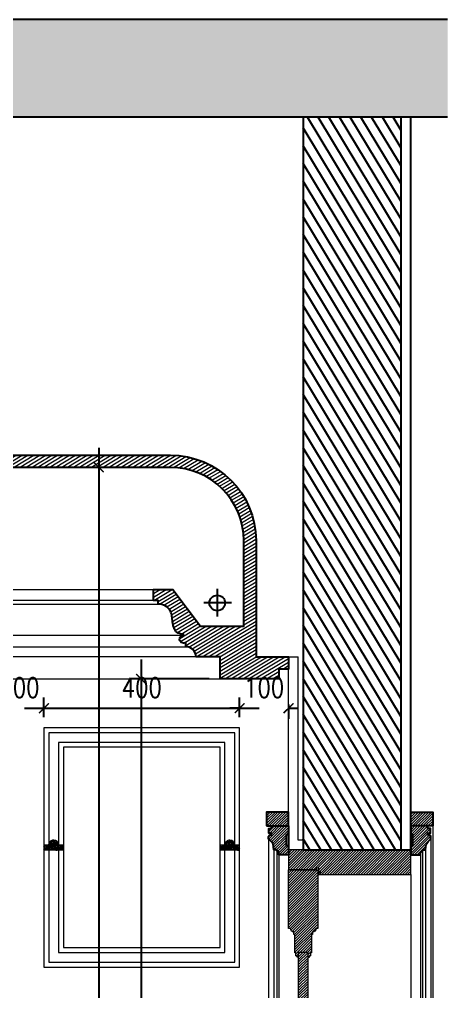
# Model space of a CAD drawing. Header units: inches. Extents: x 193287 to 241687, y 437648 to 550079.
# Drawn here: x 210114 to 210989, y 450696 to 452686 of the extents above; entities that cross this region are included whole.
import ezdxf

# ---------------------------------------------------------------- set-up
doc = ezdxf.new("R2010")
doc.units = ezdxf.units.IN
doc.header["$MEASUREMENT"] = 0
for name, color, linetype, lineweight in [('A-Dim-ID', 9, 'Continuous', 20), ('CQ gypsum 2', 42, 'Continuous', 0), ('CQ Gypsum Hatch', 8, 'Continuous', 20), ('CQ Marble', 6, 'Continuous', 0)]:
    doc.layers.add(name, color=color, linetype=linetype, lineweight=lineweight)
for name, color, linetype in [('CQ Grg Gypsum', 41, 'Continuous'), ('CQ Light Elevation', 4, 'Continuous'), ('CQ marble hatch', 8, 'Continuous'), ('CQ Plaster', 1, 'Continuous'), ('CQ section wall', 3, 'Continuous'), ('CQ Wood Section', 1, 'Continuous'), ('WOOD', 23, 'Continuous'), ('xref grd floor$2$CQ Wall hatch_CHB', 8, 'Continuous')]:
    doc.layers.add(name, color=color, linetype=linetype)
doc.styles.add('ST9', font='romans.shx', dxfattribs={"width": 0.8})
doc.dimstyles.new('DIM-20', dxfattribs={"dimscale": 1000, "dimtxt": 0.044, "dimasz": 0.035, "dimexe": 0.022, "dimexo": 0.022, "dimgap": 0.022, "dimtad": 1, "dimdec": 0, "dimzin": 0, "dimdsep": 46, "dimtxsty": 'ST9', "dimblk1": 'ARCHTICK', "dimblk2": 'ARCHTICK', "dimsah": 1, "dimcen": 0.08800000000000001, "dimdle": 0.04, "dimclrd": 256, "dimclre": 256, "dimclrt": 3, "dimadec": 0, "dimazin": 0, "dimtfac": 1, "dimtdec": 0, "dimtix": 1, "dimtofl": 0, "dimtmove": 1, "dimatfit": 3, "dimldrblk": 'CLOSED', "dimfxl": 1, "dimtolj": 1, "dimtzin": 0, "dimarcsym": 0})
pattern_1 = [(224.9999999999999, (314555.3100081291, 682297.8172686324), (-2.651650429449553, 2.65165042944955), [])]
pattern_2 = [(224.9999999999999, (314455.3100081291, 682297.8172686324), (-2.651650429449553, 2.65165042944955), [])]
pattern_3 = [(45, (0, 0), (1.657281518405973, 6.076698900821903), [7.812500000000012, -1.562500000000002, 0, -1.562500000000002])]

# ---------------------------------------------------------------- blocks, each defined once
blk = doc.blocks.new('SECTION A AND B')
at = {"layer": 'xref grd floor$2$CQ Wall hatch_CHB'}
h = blk.add_hatch(dxfattribs=at)
h.set_pattern_fill('AR-CONC', color=256, scale=10, angle=-13.97142328298568, style=0)
h.set_pattern_definition([(36.02857671701432, (75041.16607114463, 5809.501588582352), (68.08902030313811, -23.40695012282138), [7.5, -82.5]), (341.0285767170143, (75041.16607114463, 5809.501588582352), (4.696115536243854, 76.34393155101377), [6, -66]), (86.48002117701432, (75046.84015609822, 5807.551009483246), (72.78513543292053, 52.93698073081792), [6.374019199999999, -70.1142112]), (32.21277671701431, (75045.99482960397, 5828.909913902724), (99.57057156855136, -41.82951326026698), [11.25, -123.75]), (82.66421220701432, (75054.29237326415, 5825.424118656407), (114.2200327004979, 71.963769638355), [9.5610342, -105.171376]), (337.2127407070143, (75045.99482960397, 5828.909913902724), (114.2200326282029, 71.96376960434766), [9, -99.0000001]), (7.028576717014317, (75054.49180264931, 5821.643453342967), (48.20408439676903, -53.482391937558), [7.5, -82.5]), (312.0285767170143, (75054.49180264931, 5821.643453342967), (41.11958765836167, 64.49518506525843), [6, -66]), (57.48002145701431, (75058.50880965444, 5817.186587378012), (89.32367130771905, 11.0127931513372), [6.374019000000001, -70.1142112]), (23.52857671701431, (75041.16607114463, 5809.501588582352), (9.217332202968066, 32.01097604041664), [0, -65.19999999999999, 0, -67, 0, -66.25]), (353.5285767170143, (75041.16607114463, 5809.501588582352), (35.05129027384105, 31.92285780031193), [0, -38.2, 0, -63.7, 0, -25.25]), (313.5285767170143, (75019.52578841241, 5814.885654264504), (51.25843738430945, -15.07725946313946), [0, -25, 0, -78, 0, -103.5]), (303.5285767170143, (75009.82162575223, 5817.300033494172), (59.01024838598841, -4.365975426402727), [0, -32.5, 0, -51.8, 0, -73.5])])
h.paths.add_polyline_path([(316284.9865666882, 490843.0684740121), (316284.9865666882, 491043.0684740121), (313340.0215355366, 491043.0684740121), (313340.0215355366, 490843.0684740121)])
h = blk.add_hatch(dxfattribs=at)
h.set_pattern_fill('ANSI31,_O', color=8, scale=150, angle=76.02857671701435)
h.set_pattern_definition([(121.0285767170143, (0, 0), (-16.06706840326394, -9.664978682068453), [])])
h.paths.add_polyline_path([(316190.0209839811, 490843.0684740121), (315990.0209839814, 490843.0684740121), (315990.0209839814, 489343.068474012), (316190.0209839811, 489343.068474012)])
at = {"layer": 'CQ Marble'}
blk.add_line((315960.0209839814, 489738.0687969114, -3.810894464754879e-05), (315980.0209839814, 489738.0687969114, -3.810894464754879e-05), dxfattribs=at)
at = {"layer": 'CQ Marble', "elevation": -3.810894464754879e-05}
for points in [[(315990.0209839814, 489343.068474012), (315960.0209839814, 489343.068474012), (315960.0209839814, 489738.0687969114)], [(315990.0209839814, 489363.068474012), (315980.0209839814, 489363.068474012), (315980.0209839814, 489738.0687969114)]]:
    blk.add_lwpolyline(points, dxfattribs=at)
at = {"layer": 'CQ Plaster', "elevation": -3.810894464754879e-05}
blk.add_lwpolyline([(316190.0209839811, 489343.068474012), (316210.0209839811, 489343.068474012), (316210.0209839811, 490843.0684740121)], dxfattribs=at)
at = {"layer": 'CQ section wall'}
for p, q in [((316284.9865666882, 491043.068474012, 0.0005337072349318378), (313340.0215355365, 491043.0684740121, -3.920868540809995e-05)), ((316284.9865666882, 490843.1197089872, 0.0005337072349318378), (313590.0192139379, 490843.0684740121, -3.881702883093744e-05))]:
    blk.add_line(p, q, dxfattribs=at)
at = {"layer": 'CQ section wall', "elevation": -3.810894464754879e-05}
blk.add_lwpolyline([(316190.0209839811, 490843.0684740121), (315990.0209839814, 490843.0684740121), (315990.0209839814, 489343.068474012), (316190.0209839811, 489343.068474012)], close=True, dxfattribs=at)
blk = doc.blocks.new('wd-05 section')
at = {"layer": 'WOOD', "lineweight": 0}
h = blk.add_hatch(dxfattribs=at)
h.set_pattern_fill('ANSI31', color=8, scale=30, angle=809.9999999999999, style=0)
h.set_pattern_definition(pattern_1)
h.paths.add_polyline_path([(327527.7315780048, 483190.3263951102), (327572.7315780048, 483190.3263951102), (327572.7315780048, 483218.6959929848), (327527.7315780048, 483218.6959929848)])
h = blk.add_hatch(dxfattribs=at)
h.set_pattern_fill('ANSI31', color=8, scale=30, angle=809.9999999999999, style=0)
h.set_pattern_definition(pattern_2)
h.paths.add_polyline_path([(327867.7315780048, 483190.3263951102), (327822.7315780048, 483190.3263951102), (327822.7315780048, 483218.6959929848), (327867.7315780048, 483218.6959929848)])
h = blk.add_hatch(dxfattribs=at)
h.set_pattern_fill('ANSI31', color=8, scale=30, angle=809.9999999999999, style=0)
h.set_pattern_definition(pattern_1)
h.paths.add_polyline_path([(327552.7315780058, 483131.2674601019), (327552.7315780058, 483137.2674601019, -0.4142135623730951), (327548.7315780058, 483141.2674601019), (327542.7315780058, 483141.2674601019, 0.0473727055380676), (327541.3335695908, 483151.4982459368, 0.1613322255665703), (327535.056216002, 483160.5984975656, -0.250954578133825), (327531.6577278405, 483166.2158684023, -0.4352650242027551), (327537.7315780058, 483172.2617686798), (327537.7315780058, 483175.742302124), (327532.7315780058, 483175.742302124), (327532.7315780058, 483185.2617686798), (327537.7315780058, 483185.2617686798), (327537.7315780058, 483190.3263951102), (327572.6322157898, 483190.3263951102), (327572.6322154083, 483172.9139941299), (327568.4107589132, 483172.9139941299), (327568.4107589132, 483149.6209260745), (327572.632214898, 483149.6209260745), (327572.6322147066, 483140.881225823), (327572.6564287287, 483131.2674601019)])
h = blk.add_hatch(dxfattribs=at)
h.set_pattern_fill('ANSI31', color=8, scale=30, angle=809.9999999999999, style=0)
h.set_pattern_definition(pattern_2)
edge = h.paths.add_edge_path()
edge.add_line((327827.0523970964, 483172.9139941299), (327822.7315780038, 483172.9139941299))
edge.add_line((327822.7315780038, 483172.9139941299), (327822.7315780038, 483190.3263951102))
edge.add_line((327822.7315780038, 483190.3263951102), (327857.7315780038, 483190.3263951102))
edge.add_line((327857.7315780038, 483190.3263951102), (327857.7315780038, 483185.2617686798))
edge.add_line((327857.7315780038, 483185.2617686799), (327862.7315780038, 483185.2617686799))
edge.add_line((327862.7315780038, 483185.2617686799), (327862.7315780038, 483175.7423021241))
edge.add_line((327862.7315780038, 483175.7423021241), (327857.7315780038, 483175.7423021241))
edge.add_line((327857.7315780038, 483175.7423021241), (327857.7315780038, 483172.2617686798))
edge.add_arc((327857.9538556356, 483166.4111591191), 5.854830448332633, 358.08851685122306, 452.17574729711737, ccw=False)
edge.add_arc((327856.8626067743, 483166.5795274746), 6.952338947518033, 300.650804176212, 357.00163593735675, ccw=False)
edge.add_arc((327871.0029486682, 483146.5741857013), 17.57716481121781, 487.0727141973566, 523.7314622801655)
edge.add_arc((327907.3003478457, 483139.0216994493), 54.61496207966331, 526.7944264121919, 537.64334001521)
edge.add_line((327852.7315780038, 483141.2674601019), (327846.7315780038, 483141.2674601019))
edge.add_arc((327842.7315780038, 483141.2674601019), 3.999999999999998, 270, 359.99999999999994, ccw=False)
edge.add_line((327842.7315780038, 483137.2674601019), (327842.7315780038, 483131.2674601019))
edge.add_line((327842.7315780038, 483131.2674601019), (327822.7315780038, 483131.2674601019))
edge.add_line((327822.7315780038, 483131.2674601019), (327822.7315780038, 483149.6209260746))
edge.add_line((327822.7315780038, 483149.6209260745), (327827.0523970964, 483149.6209260745))
edge.add_line((327827.0523970964, 483149.6209260746), (327827.0523970964, 483172.9139941299))
h = blk.add_hatch(dxfattribs=at)
h.set_pattern_fill('ANSI31', color=8, scale=30, angle=809.9999999999999, style=0)
h.set_pattern_definition(pattern_1)
h.paths.add_polyline_path([(327822.7315768803, 483091.2674604463), (327822.7315757559, 483091.2674604463), (327822.7315768803, 483091.2674604463), (327822.7315780046, 483106.2674849455), (327822.7206299149, 483141.2674604467), (327572.7315134648, 483141.2674604587), (327572.7315134648, 483101.2674604587), (327629.7315134648, 483101.2674604587), (327629.7315134648, 483104.2674604587), (327633.7315134648, 483104.2674604588), (327633.7315134648, 483091.2674604587)])
h = blk.add_hatch(dxfattribs=at)
h.set_pattern_fill('ANSI31', color=8, scale=30, angle=809.9999999999999, style=0)
h.set_pattern_definition([(225, (307276.9017949782, 568944.7792914034), (-2.651650429449555, 2.651650429449549), [])])
edge = h.paths.add_edge_path()
edge.add_line((327592.7178261181, 482931.2663566301), (327592.7178261181, 482921.2663566301))
edge.add_line((327592.7178261181, 482921.2663566301), (327590.7420222653, 482921.2663566301))
edge.add_arc((327587.7319892933, 482921.2722873083), 3.010038814583636, 359.8871100775981, 450)
edge.add_line((327587.7319892933, 482924.2823261229), (327587.7319892933, 482930.2674604527))
edge.add_line((327587.7319892933, 482930.2674604527), (327585.8131022063, 482930.2674604527))
edge.add_line((327585.8131022063, 482930.2674604527), (327585.8131022063, 482968.1963926409))
edge.add_line((327585.8131022063, 482968.1963926409), (327583.8131022063, 482968.1963926409))
edge.add_line((327583.8131022063, 482968.1963926409), (327583.8131022063, 482973.2669837741))
edge.add_arc((327583.3802197232, 482979.9106923816), 6.657796279941275, 176.928247807595, 273.72793740179327, ccw=False)
edge.add_line((327576.7319892933, 482980.2674604527), (327572.7319892933, 482980.2674604527))
edge.add_line((327572.7319892933, 482980.2674604527), (327572.7319892933, 483100.2674604527))
edge.add_line((327572.7319892933, 483100.2674604527), (327632.7319892933, 483100.2674604527))
edge.add_line((327632.7319892933, 483100.2674604527), (327632.7319892933, 482980.2674604527))
edge.add_line((327632.7319892933, 482980.2674604527), (327628.7319892933, 482980.2674604527))
edge.add_arc((327622.0837588634, 482979.9106923817), 6.65779627992528, -93.72793740226058, 3.071752191904693, ccw=False)
edge.add_line((327621.6508763803, 482973.2669837741), (327621.6508763803, 482968.1963926409))
edge.add_line((327621.6508763803, 482968.1963926409), (327619.6508763803, 482968.1963926409))
edge.add_line((327619.6508763803, 482968.1963926409), (327619.6508763803, 482930.2674604527))
edge.add_line((327619.6508763803, 482930.2674604527), (327617.6508763803, 482930.2674604527))
edge.add_line((327617.6508763803, 482930.2674604527), (327617.6508763803, 482924.2823261229))
edge.add_arc((327617.6508763803, 482921.2722873083), 3.010038814565632, 90, 180.1128899224019)
edge.add_line((327614.6408434083, 482921.2663566301), (327612.6408434083, 482921.2663566301))
edge.add_line((327612.6408434083, 482921.2663566301), (327612.6408434083, 482931.2663566301))
edge.add_line((327612.6408434083, 482931.2663566301), (327592.7178261181, 482931.2663566301))
h = blk.add_hatch(dxfattribs=at)
h.set_pattern_fill('ANSI31', color=8, scale=30, angle=809.9999999999999, style=0)
h.set_pattern_definition([(225, (307276.9017949782, 568943.7792924274), (-2.651650429449555, 2.651650429449549), [])])
h.paths.add_polyline_path([(327612.6408434083, 482641.2674604527), (327612.6408434083, 482931.2663566301), (327592.7178261181, 482931.2663566301), (327592.7178261181, 482641.2674604527)])
at = {"layer": 'WOOD', "color": 8, "lineweight": 0}
for p, q in [((327867.7315780048, 483190.3263951102, -8.648563006030674e-07), (327867.7315780048, 480731.5098999858, -1.501417646451078e-06)), ((327531.6544699257, 483166.411159119, 3.315746276988385e-07), (327531.6544699257, 480731.5098999858, -2.987953188157721e-07)), ((327863.8086860839, 483166.4111591191), (327863.808686084, 480731.5098999858, -6.303699465146445e-07)), ((327542.7315780058, 483141.2674601019, 3.315746276988385e-07), (327542.7315780058, 480731.5098999858, -2.922858835172613e-07)), ((327548.7315780058, 483141.2674601019, 3.315746276988385e-07), (327548.7315780058, 480731.5098999858, -2.922858835172613e-07)), ((327846.7315780038, 483141.2674601019), (327846.7315780038, 480731.5098999858, -6.238605112161133e-07)), ((327852.7315780038, 483141.2674601019), (327852.7315780038, 480731.5098999858, -6.238605112161133e-07)), ((327552.7315780058, 483131.2674601019, 3.315746276988385e-07), (327552.7315780058, 480491.2674604467, -3.518931935686447e-07)), ((327842.7315780038, 483131.2674601019), (327842.7315780038, 480731.5098999858, -6.212716179533959e-07)), ((327822.7315768803, 483091.2674604463, -8.648563006030674e-07), (327822.7315768803, 480491.2674604467, -1.53796854890887e-06))]:
    blk.add_line(p, q, dxfattribs=at)
at = {"layer": 'WOOD', "color": 1, "ltscale": 5}
for points, elevation in [([(327527.7315780048, 483190.3263951102), (327572.7315780048, 483190.3263951102), (327572.7315780048, 483218.6959929848), (327527.7315780048, 483218.6959929848), (327527.7315780048, 483190.3263951102)], -5.332816729007595e-07), ([(327867.7315780048, 483190.3263951102), (327822.7315780048, 483190.3263951102), (327822.7315780048, 483218.6959929848), (327867.7315780048, 483218.6959929848), (327867.7315780048, 483190.3263951102)], -8.648563006030674e-07)]:
    blk.add_lwpolyline(points, dxfattribs=dict(at, elevation=elevation))
at = {"layer": 'WOOD', "color": 1, "ltscale": 5, "elevation": 3.315746276988385e-07}
blk.add_lwpolyline([(327531.6577278405, 483166.2158684023, -0.4352650242027557), (327537.7315780058, 483172.2617686798), (327537.7315780058, 483175.742302124), (327532.7315780058, 483175.742302124), (327532.7315780058, 483185.2617686798), (327537.7315780058, 483185.2617686798), (327537.7315780058, 483190.3263951102), (327572.7315780058, 483190.3263951102), (327572.7315780058, 483131.2674601019), (327552.7315780058, 483131.2674601019), (327552.7315780058, 483137.2674601019, -0.4142135623730951), (327548.7315780058, 483141.2674601019), (327542.7315780058, 483141.2674601019, 0.0473727055380674), (327541.3335695908, 483151.4982459368, 0.1613322255665706), (327535.056216002, 483160.5984975656, -0.2509545781338258)], format="xyb", close=True, dxfattribs=at)
at = {"layer": 'WOOD', "color": 1, "ltscale": 5}
blk.add_lwpolyline([(327863.8054281691, 483166.2158684023, 0.4352650242027557), (327857.7315780038, 483172.2617686799), (327857.7315780038, 483175.7423021241), (327862.7315780038, 483175.7423021241), (327862.7315780038, 483185.2617686799), (327857.7315780038, 483185.2617686799), (327857.7315780038, 483190.3263951102), (327822.7315780038, 483190.3263951102), (327822.7315780038, 483131.2674601019), (327842.7315780038, 483131.2674601019), (327842.7315780038, 483137.2674601019, 0.4142135623730951), (327846.7315780038, 483141.2674601019), (327852.7315780038, 483141.2674601019, -0.0473727055380674), (327854.1295864189, 483151.4982459368, -0.1613322255665706), (327860.4069400076, 483160.5984975656, 0.2509545781338258)], format="xyb", close=True, dxfattribs=at)
at = {"layer": 'WOOD', "color": 1, "ltscale": 5, "elevation": 3.315746276988385e-07}
blk.add_lwpolyline([(327568.4107589132, 483149.6209260745), (327568.4107589132, 483172.9139941299), (327572.7353199613, 483172.9139941299), (327572.7353199613, 483149.6209260745)], close=True, dxfattribs=at)
at = {"layer": 'WOOD', "color": 1, "ltscale": 5}
blk.add_lwpolyline([(327827.0523970964, 483149.6209260745), (327827.0523970964, 483172.9139941299), (327822.7278360484, 483172.9139941299), (327822.7278360484, 483149.6209260745)], close=True, dxfattribs=at)
at = {"layer": 'WOOD', "color": 1, "lineweight": 0, "ltscale": 5, "elevation": -8.648563006030674e-07}
for points in [[(327822.7315780048, 483091.2674604463), (327822.7315768803, 483091.2674604463), (327822.7315780048, 483091.2674604463), (327822.7315780048, 483091.2674604463), (327822.7315780048, 483091.2674604463), (327822.7315780048, 483091.2674604463), (327822.7315780048, 483096.2674604464), (327822.7315780038, 483141.2674604467), (327572.7319891987, 483141.2674604467), (327572.7319891987, 483101.2674604467), (327572.7319891987, 483101.2674604467), (327629.7319891987, 483101.2674604467), (327629.7319891987, 483104.2674604467), (327633.7319891987, 483104.2674604468), (327633.7319891987, 483096.9843813072)], [(327633.7319891987, 483094.9843813072), (327633.7319891987, 483091.2674604467), (327822.7315780048, 483091.2674604467)]]:
    blk.add_lwpolyline(points, dxfattribs=at)
at = {"layer": 'WOOD', "lineweight": 0, "ltscale": 5, "elevation": -8.648563006030674e-07}
blk.add_lwpolyline([(327592.7178261181, 482931.2663566301), (327592.7178261181, 482921.2663566301), (327590.7420222653, 482921.2663566301, 0.4147907679441273), (327587.7319892933, 482924.2823261229), (327587.7319892933, 482930.2674604527), (327585.8131022063, 482930.2674604527), (327585.8131022063, 482968.1963926409), (327583.8131022063, 482968.1963926409), (327583.8131022063, 482973.2669837741, -0.4494161916617549), (327576.7319892933, 482980.2674604527), (327572.7319892933, 482980.2674604527), (327572.7319892933, 483100.2674604527), (327632.7319892933, 483100.2674604527), (327632.7319892933, 482980.2674604527), (327628.7319892933, 482980.2674604527, -0.4494161916617549), (327621.6508763803, 482973.2669837741), (327621.6508763803, 482968.1963926409), (327619.6508763803, 482968.1963926409), (327619.6508763803, 482930.2674604527), (327617.6508763803, 482930.2674604527), (327617.6508763803, 482924.2823261229, 0.4147907679441273), (327614.6408434083, 482921.2663566301), (327612.6408434083, 482921.2663566301), (327612.6408434083, 482931.2663566301)], format="xyb", close=True, dxfattribs=at)
at = {"layer": 'WOOD', "ltscale": 5, "elevation": -0.0191185244357096}
blk.add_lwpolyline([(327633.7319891987, 483096.9843813072), (327636.7319891987, 483096.9843813072), (327636.7319891987, 483094.9843813072), (327633.7319891987, 483094.9843813072)], dxfattribs=at)
at = {"layer": 'WOOD', "lineweight": 0, "ltscale": 5, "elevation": 1.309300420998527e-06}
blk.add_lwpolyline([(327612.6408434083, 482641.2674604527), (327612.6408434083, 482931.2663566301), (327592.7178261181, 482931.2663566301), (327592.7178261181, 482641.2674604527), (327612.6408434083, 482641.2674604527)], dxfattribs=at)
blk = doc.blocks.new('SECTION CEILING A AND B')
at = {"layer": 'CQ Gypsum Hatch', "extrusion": (-4.885221514467737e-08, 5.985931785203955e-09, 0.9999999999999988)}
h = blk.add_hatch(dxfattribs=at)
h.set_pattern_fill('ANSI31', color=256, scale=50, angle=166.0285767170143, style=0)
h.set_pattern_definition([(211.0285767170143, (0, 0), (3.221659560689485, -5.355689467754646), [])])
edge = h.paths.add_edge_path()
edge.add_line((208443.7849097897, 454500.0325953988), (208423.7849484285, 454500.0325953988))
edge.add_line((208423.7849484285, 454500.0325953986), (208423.7849578347, 454525.0326123299))
edge.add_line((208423.7849578347, 454525.0326123299), (208490.2929564922, 454525.0326098813))
edge.add_line((208490.2929564921, 454525.0326098814), (208490.2929629148, 454763.071765746))
edge.add_arc((208665.2929629149, 454763.0717657459), 175.0000000000809, 90.00000000002188, 179.9999999999988, ccw=False)
edge.add_line((208665.2929629149, 454938.071765746), (210422.2769527622, 454938.0716761231))
edge.add_arc((210422.276952762, 454763.0716761229), 175.0000000000104, -1.972466634470038e-11, 89.99999999998488, ccw=False)
edge.add_line((210597.2769527621, 454763.071676123), (210597.2769591847, 454525.0325202584))
edge.add_line((210597.2769591848, 454525.0325202584), (210663.7849578423, 454525.032522707))
edge.add_line((210663.7849578422, 454525.032522707), (210663.7849672485, 454500.0325057757))
edge.add_line((210663.7849672485, 454500.0325057758), (210643.7850058873, 454500.0325057758))
edge.add_line((210643.7850058872, 454500.0325057756), (210643.7850173671, 454480.0324942958))
edge.add_line((210643.7850173672, 454480.0324942959), (210523.7769527616, 454480.0324329131))
edge.add_line((210523.7769527615, 454480.0324329132), (210523.7769527616, 454525.0315746129))
edge.add_line((210523.7769527616, 454525.0315746127), (210474.7769527617, 454525.0315746127))
edge.add_arc((210453.7769527615, 454525.0315746127), 21.00000000001311, -1.655637739435834e-11, 90.00000000013758)
edge.add_line((210453.7769527615, 454546.0315746128), (210453.7769527616, 454555.0315746128))
edge.add_arc((210448.9251286735, 454561.1383035385), 7.799508648191514, 90.00000000008589, 308.4673023858252, ccw=False)
edge.add_line((210448.9251286736, 454568.9378121866), (210448.9251286736, 454571.9378121866))
edge.add_arc((210446.7728611257, 454589.9046622898), 18.09530210381219, 205.7714928765666, 276.8309702012858, ccw=False)
edge.add_arc((210479.7534256677, 454602.7962334284), 53.47024035362525, 186.1635720952232, 202.8448179782273, ccw=False)
edge.add_arc((210094.2561368711, 454569.4318206353), 333.4821786606142, 4.751447811002603, 6.568657367648864)
edge.add_arc((210389.8473039427, 454603.4951739008), 35.93479784875719, 6.527251481520136, 25.3966808044831)
edge.add_arc((210397.9872785086, 454605.1355510861), 27.95025194108858, 29.51902534148804, 91.82174081905524)
edge.add_line((210397.0987394838, 454633.0716761212), (210397.0987394839, 454640.5716761212))
edge.add_line((210397.0987394838, 454640.5716761212), (210388.0987394838, 454640.5716761212))
edge.add_line((210388.0987394838, 454640.5716761212), (210388.0987394839, 454663.0716761231))
edge.add_line((210388.0987394838, 454663.0716761229), (210427.170590851, 454663.071676121))
edge.add_line((210427.1705908511, 454663.071676121), (210483.7769527617, 454588.071676121))
edge.add_line((210483.7769527617, 454588.0716761212), (210572.2769527622, 454588.0716761212))
edge.add_line((210572.2769527621, 454588.0716761212), (210572.2769527622, 454763.071676123))
edge.add_arc((210422.2769527621, 454763.0716761229), 149.9999999999423, 1.09411081042345e-12, 90.00000000002268)
edge.add_line((210422.2769527621, 454913.0716761229), (208665.2929629148, 454913.0717657459))
edge.add_arc((208665.2929629149, 454763.0717657459), 150.0000000000553, 89.99999999999037, 179.9999999999741)
edge.add_line((208515.2929629149, 454763.0717657459), (208515.2929629149, 454588.071765744))
edge.add_line((208515.2929629148, 454588.0717657442), (208603.7929629153, 454588.0717657442))
edge.add_line((208603.7929629154, 454588.0717657442), (208660.399324826, 454663.0717657442))
edge.add_line((208660.3993248259, 454663.0717657442), (208699.4711761931, 454663.0717657461))
edge.add_line((208699.4711761931, 454663.071765746), (208699.4711761931, 454640.5717657441))
edge.add_line((208699.4711761931, 454640.5717657441), (208690.4711761931, 454640.5717657441))
edge.add_line((208690.4711761931, 454640.5717657442), (208690.471176193, 454633.0717657442))
edge.add_arc((208689.5826371683, 454605.1356407092), 27.95025194110979, 88.17825918106928, 150.4809746586266)
edge.add_arc((208697.7226117339, 454603.4952635241), 35.9347978485243, 154.6033191954972, 173.4727485184707)
edge.add_arc((208993.3137788072, 454569.4319102603), 333.482178661847, 173.431342632741, 175.2485521893872)
edge.add_arc((208607.816490009, 454602.7963230516), 53.47024035380047, -22.844817978407775, -6.163572095407119, ccw=False)
edge.add_arc((208640.7970545513, 454589.9047519128), 18.09530210368276, 263.169029798688, 334.22850712339607, ccw=False)
edge.add_line((208638.6447870034, 454571.9379018097), (208638.6447870033, 454568.9379018097))
edge.add_arc((208638.6447870034, 454561.1383931615), 7.799508648183966, -128.4673023859773, 89.99999999998272, ccw=False)
edge.add_line((208633.7929629153, 454555.0316642358), (208633.7929629153, 454546.0316642359))
edge.add_arc((208633.7929629154, 454525.0316642359), 21.00000000001311, 89.99999999998346, 179.9999999999834)
edge.add_line((208612.7929629154, 454525.0316642357), (208563.7929629154, 454525.0316642357))
edge.add_line((208563.7929629154, 454525.0316642358), (208563.7929629153, 454480.0325225361))
edge.add_line((208563.7929629154, 454480.0325225362), (208443.7848983099, 454480.032583919))
edge.add_line((208443.7848983098, 454480.032583919), (208443.7849097897, 454500.0325953988))
at = {"layer": 'CQ Grg Gypsum', "extrusion": (-4.885221514467737e-08, 5.985931785203956e-09, 0.9999999999999988), "elevation": -0.007346103047226621}
blk.add_lwpolyline([(208443.7849097897, 454500.0325953986), (208423.7849484284, 454500.0325953984), (208423.7849578346, 454525.0326123297), (208490.2929564921, 454525.0326098813), (208490.2929629147, 454763.0717657457, -0.414213562373095), (208665.2929629148, 454938.0717657459), (210422.2769527621, 454938.0716761229, -0.4142135623730951), (210597.2769527621, 454763.0716761228), (210597.2769591847, 454525.0325202582), (210663.7849578422, 454525.0325227068), (210663.7849672485, 454500.0325057756), (210643.7850058872, 454500.0325057755), (210643.7850173671, 454480.0324942957), (210523.7769527615, 454480.032432913), (210523.7769527615, 454525.0315746125), (210474.7769527616, 454525.0315746127, 0.4142135623730951), (210453.7769527615, 454546.0315746127), (210453.7769527616, 454555.0315746126, -1.408012182039782), (210448.9251286736, 454568.9378121864), (210448.9251286736, 454571.9378121865, -0.3203886580188211), (210430.4774045141, 454582.0371307805, -0.07291447245681257), (210426.5922739091, 454597.0552799207, 0.00792923866215691), (210425.5491688623, 454607.580089774, 0.08251996361405504), (210422.3093679562, 454618.9069906794, 0.2787474963378558), (210397.0987394838, 454633.071676121), (210397.0987394838, 454640.571676121), (210388.0987394838, 454640.571676121), (210388.0987394838, 454663.0716761227), (210427.170590851, 454663.0716761208), (210483.7769527617, 454588.071676121), (210572.2769527621, 454588.071676121), (210572.2769527621, 454763.0716761227, 0.4142135623730951), (210422.2769527621, 454913.0716761227), (208665.2929629148, 454913.0717657457, 0.414213562373095), (208515.2929629148, 454763.0717657457), (208515.2929629147, 454588.071765744), (208603.7929629153, 454588.0717657441), (208660.3993248259, 454663.0717657441), (208699.471176193, 454663.0717657458), (208699.471176193, 454640.5717657439), (208690.471176193, 454640.571765744), (208690.471176193, 454633.0717657439, 0.2787474963378738), (208665.2605477206, 454618.9070803025, 0.08251996361405872), (208662.0207468145, 454607.5801793971, 0.007929238662157688), (208660.9776417677, 454597.0553695437, -0.0729144724568158), (208657.0925111627, 454582.0372204033, -0.3203886580188293), (208638.6447870034, 454571.9379018095), (208638.6447870033, 454568.9379018095, -1.408012182039784), (208633.7929629152, 454555.0316642356), (208633.7929629153, 454546.0316642357, 0.414213562373095), (208612.7929629153, 454525.0316642355), (208563.7929629153, 454525.0316642356), (208563.7929629154, 454480.032522536), (208443.7848983098, 454480.0325839188)], format="xyb", close=True, dxfattribs=at)
at = {"layer": 'CQ Light Elevation', "extrusion": (-4.885221514467737e-08, 5.985931785203956e-09, 0.9999999999999988), "elevation": -0.00734565996927972}
for points in [[(210518.0756776714, 454664.73478074), (210518.0756776714, 454607.5679715122)], [(210547.0444417127, 454635.4865836967), (210490.7449794711, 454635.4865836966)]]:
    blk.add_lwpolyline(points, dxfattribs=at)
at = {"layer": 'CQ Light Elevation', "extrusion": (-4.885221514467737e-08, 5.985931785203956e-09, 0.9999999999999988)}
blk.add_circle((210518.0756776714, 454635.4865836969, -0.00734565996927972), 15.87653305614367, dxfattribs=at)
blk = doc.blocks.new('_ARCHTICK')
at = {"color": 0, "linetype": 'ByBlock', "const_width": 0.15}
blk.add_lwpolyline([(-0.5, -0.5), (0.5, 0.5)], dxfattribs=at)
blk = doc.blocks.new('*D724')
at = {"layer": 'A-Dim-ID', "lineweight": -2, "transparency": 16777216}
for p, q in [((210362.3506037378, 451375.5943440555), (210362.3506037378, 448295.5940209585)), ((210501.7769542827, 451335.5943440555), (210340.3506037378, 451335.5943440555)), ((210501.7769542829, 448335.5940209585), (210340.3506037378, 448335.5940209585))]:
    blk.add_line(p, q, dxfattribs=at)
at = {"layer": 'Defpoints', "color": 0, "transparency": 16777216}
for p in [(210523.7769542827, 451335.5943440555, 0.0002180045450576756), (210362.3506037378, 448335.5940209585), (210523.7769542829, 448335.5940209585, -0.0001024077857890299)]:
    blk.add_point(p, dxfattribs=at)
at = {"layer": 'A-Dim-ID', "lineweight": -2, "transparency": 16777216, "xscale": 20, "yscale": 20, "zscale": 20}
for p, rotation in [((210362.3506037378, 451335.5943440555), 90), ((210362.3506037378, 448335.5940209585), 270)]:
    blk.add_blockref('_ARCHTICK', p, dxfattribs=dict(at, rotation=rotation))
at = {"layer": 'A-Dim-ID', "color": 3, "transparency": 16777216, "insert": (210320.3506037378, 449835.5941825068), "char_height": 40, "attachment_point": 5, "rotation": 90, "style": 'ST9'}
blk.add_mtext('\\A1;3000', dxfattribs=at)
blk = doc.blocks.new('_CLOSED')
at = {"color": 0, "linetype": 'ByBlock'}
for p, q in [((-1, 0.1666666666666666), (0, 0)), ((-1, 0.1666666666666666), (-1, -0.1666666666666666)), ((0, 0), (-1, -0.1666666666666666)), ((0, 0), (-1, 0))]:
    blk.add_line(p, q, dxfattribs=at)
blk = doc.blocks.new('*D941')
at = {"layer": 'A-Dim-ID', "lineweight": -2, "transparency": 16777216}
for p, q in [((210275.9971760479, 451808.6334972739), (210275.9971760479, 448295.5940209585)), ((210400.2769527624, 451768.6334972739), (210253.9971760479, 451768.6334972739)), ((210400.2769527624, 448335.5940209585), (210253.9971760479, 448335.5940209585))]:
    blk.add_line(p, q, dxfattribs=at)
at = {"layer": 'Defpoints', "color": 0, "transparency": 16777216}
for p in [(210422.2769527624, 451768.6334972739, -0.0005859371565050387), (210275.9971760479, 448335.5940209585), (210422.2769527624, 448335.5940209585, -0.0001247625011616734)]:
    blk.add_point(p, dxfattribs=at)
at = {"layer": 'A-Dim-ID', "lineweight": -2, "transparency": 16777216, "xscale": 20, "yscale": 20, "zscale": 20}
for p, rotation in [((210275.9971760479, 451768.6334972739), 90), ((210275.9971760479, 448335.5940209585), 270)]:
    blk.add_blockref('_ARCHTICK', p, dxfattribs=dict(at, rotation=rotation))
at = {"layer": 'A-Dim-ID', "color": 3, "transparency": 16777216, "insert": (210233.9971760479, 450052.113759116), "char_height": 40, "attachment_point": 5, "rotation": 90, "style": 'ST9'}
blk.add_mtext('\\A1;3433', dxfattribs=at)
blk = doc.blocks.new('*D2382')
at = {"layer": 'A-Dim-ID', "lineweight": -2, "transparency": 16777216}
for p, q in [((210063.8223101634, 450727.7538364516), (210063.8223101634, 451297.7628499356)), ((210163.7849578428, 451257.5940209278), (210163.7849578428, 451297.7628499356)), ((210063.8223101634, 451275.7628499356), (210043.8223101634, 451275.7628499356)), ((210163.7849578428, 451275.7628499356), (210183.7849578428, 451275.7628499356))]:
    blk.add_line(p, q, dxfattribs=at)
at = {"layer": 'Defpoints', "color": 0, "transparency": 16777216}
for p in [(210163.7849578428, 451275.7628499356), (210163.7849578428, 451235.5940209278, 0.0002009755138470074), (210063.8223101634, 450705.7538364516, 0.0001984888656516797)]:
    blk.add_point(p, dxfattribs=at)
at = {"layer": 'A-Dim-ID', "lineweight": -2, "transparency": 16777216, "xscale": 20, "yscale": 20, "zscale": 20}
blk.add_blockref('_ARCHTICK', (210063.8223101634, 451275.7628499356), dxfattribs=at)
at = {"layer": 'A-Dim-ID', "lineweight": -2, "transparency": 16777216, "xscale": 20, "yscale": 20, "zscale": 20, "rotation": 180}
blk.add_blockref('_ARCHTICK', (210163.7849578428, 451275.7628499356), dxfattribs=at)
at = {"layer": 'A-Dim-ID', "color": 3, "transparency": 16777216, "insert": (210113.8036340031, 451317.7628499356), "char_height": 40, "attachment_point": 5, "style": 'ST9'}
blk.add_mtext('\\A1;100', dxfattribs=at)
blk = doc.blocks.new('*D2386')
at = {"layer": 'A-Dim-ID', "lineweight": -2, "transparency": 16777216}
for p, q in [((210163.7849578428, 451257.5940209278), (210163.7849578428, 451297.7628499356)), ((210563.7849578428, 451257.5940209278), (210563.7849578428, 451297.7628499356)), ((210123.7849578428, 451275.7628499356), (210603.7849578428, 451275.7628499356))]:
    blk.add_line(p, q, dxfattribs=at)
at = {"layer": 'Defpoints', "color": 0, "transparency": 16777216}
for p in [(210563.7849578428, 451275.7628499356), (210163.7849578428, 451235.5940209278, 0.0002009755138470074), (210563.7849578428, 451235.5940209278, 0.0002205163999048796)]:
    blk.add_point(p, dxfattribs=at)
at = {"layer": 'A-Dim-ID', "lineweight": -2, "transparency": 16777216, "xscale": 20, "yscale": 20, "zscale": 20, "rotation": 180}
blk.add_blockref('_ARCHTICK', (210163.7849578428, 451275.7628499356), dxfattribs=at)
at = {"layer": 'A-Dim-ID', "lineweight": -2, "transparency": 16777216, "xscale": 20, "yscale": 20, "zscale": 20}
blk.add_blockref('_ARCHTICK', (210563.7849578428, 451275.7628499356), dxfattribs=at)
at = {"layer": 'A-Dim-ID', "color": 3, "transparency": 16777216, "insert": (210363.7849578428, 451317.7628499356), "char_height": 40, "attachment_point": 5, "style": 'ST9'}
blk.add_mtext('\\A1;400', dxfattribs=at)
blk = doc.blocks.new('*D2390')
at = {"layer": 'A-Dim-ID', "lineweight": -2, "transparency": 16777216}
for p, q in [((210563.7849578428, 451257.5940209278), (210563.7849578428, 451297.7628499356)), ((210663.7866682883, 451283.4747099236), (210663.7866682883, 451253.7628499356)), ((210563.7849578428, 451275.7628499356), (210543.7849578428, 451275.7628499356)), ((210663.7866682883, 451275.7628499356), (210683.7866682883, 451275.7628499356))]:
    blk.add_line(p, q, dxfattribs=at)
at = {"layer": 'Defpoints', "color": 0, "transparency": 16777216}
for p in [(210663.7866682883, 451305.4747099236, -0.0005718161795793866), (210663.7866682883, 451275.7628499356), (210563.7849578428, 451235.5940209278, 0.0002205163999048796)]:
    blk.add_point(p, dxfattribs=at)
at = {"layer": 'A-Dim-ID', "lineweight": -2, "transparency": 16777216, "xscale": 20, "yscale": 20, "zscale": 20}
blk.add_blockref('_ARCHTICK', (210563.7849578428, 451275.7628499356), dxfattribs=at)
at = {"layer": 'A-Dim-ID', "lineweight": -2, "transparency": 16777216, "xscale": 20, "yscale": 20, "zscale": 20, "rotation": 180}
blk.add_blockref('_ARCHTICK', (210663.7866682883, 451275.7628499356), dxfattribs=at)
at = {"layer": 'A-Dim-ID', "color": 3, "transparency": 16777216, "insert": (210613.7858130656, 451317.7628499356), "char_height": 40, "attachment_point": 5, "style": 'ST9'}
blk.add_mtext('\\A1;100', dxfattribs=at)

msp = doc.modelspace()

# ---------------------------------------------------------------- hatches: boundary and pattern name
at = {"layer": 'CQ marble hatch', "ltscale": 1000, "extrusion": (-4.885221514467738e-08, 5.985931785203956e-09, 0.9999999999999988)}
h = msp.add_hatch(dxfattribs=at)
h.set_pattern_fill('ANSI36', color=256, scale=25.00000000000004, angle=4.802330052278572e-29, style=0)
h.set_pattern_definition(pattern_3)
edge = h.paths.add_edge_path()
edge.add_line((210163.7849578427, 450995.6188882617), (210163.7849578427, 450985.6188882595))
edge.add_line((210163.7849578427, 450985.6188882595), (210203.7849578429, 450985.6188882593))
edge.add_line((210203.7849578429, 450985.6188882593), (210203.7849578427, 450995.6188882618))
edge.add_line((210203.7849578427, 450995.6188882618), (210193.7849578427, 450995.6188882618))
edge.add_arc((210183.6480070433, 450995.4819374624), 10.13787586383413, 0.7740222494118645, 89.22597775058814)
edge.add_arc((210183.7322140104, 450995.6716320941), 9.947395999853185, 89.69620057893424, 180.3037994210658)
edge.add_line((210173.7849578427, 450995.6188882618), (210163.7849578427, 450995.6188882617))
h = msp.add_hatch(dxfattribs=at)
h.set_pattern_fill('ANSI36', color=256, scale=25.00000000000004, angle=4.802330052278572e-29, style=0)
h.set_pattern_definition(pattern_3)
edge = h.paths.add_edge_path()
edge.add_line((210523.7849578424, 450995.6188882617), (210523.7849578424, 450985.6188882593))
edge.add_line((210523.7849578424, 450985.6188882593), (210563.7849578427, 450985.6188882592))
edge.add_line((210563.7849578427, 450985.6188882592), (210563.7849578424, 450995.6188882617))
edge.add_line((210563.7849578424, 450995.6188882617), (210553.7849578425, 450995.6188882617))
edge.add_arc((210543.6480070432, 450995.4819374622), 10.1378758637775, 0.774022250074188, 89.22597775125045)
edge.add_arc((210543.7322140101, 450995.671632094), 9.947395999853185, 89.69620057893424, 180.3037994210658)
edge.add_line((210533.7849578424, 450995.6188882617), (210523.7849578424, 450995.6188882617))

# ---------------------------------------------------------------- linework, layer by layer
at = {"layer": 'CQ gypsum 2', "extrusion": (-4.885221514467737e-08, 5.985931785203956e-09, 0.9999999999999988)}
for p, q in [((208699.4711777142, 451518.6336768881, 0.0001277875058107295), (210388.098741005, 451518.6336768854, 0.0002102807028318645)), ((208690.4711777141, 451488.6336768862, 0.0001275274138279972), (210397.0987410049, 451488.6336768769, 0.0002108999507217679)), ((210388.0987410049, 451496.1335872633, 0.0002104153868334965), (208699.4711777142, 451496.1335872618, 0.0001279221898123962)), ((210448.9251301947, 451424.4997233287, 0.0002138156861076928), (208638.6447885244, 451424.4997233949, 0.0001253794813838396)), ((208633.7929644363, 451401.5935753779, 0.0001252795736691411), (210453.7769542827, 451401.5935753741, 0.0002141898231010028)), ((210474.7769542827, 451380.593485755, 0.0002153414247229855), (208612.7929644363, 451380.5934857549, 0.0001243793822550674)), ((208563.7929644365, 451335.5944336783, 0.0001222549849691141), (210523.7769542826, 451335.5943440553, 0.0002180045450576756))]:
    msp.add_line(p, q, dxfattribs=at)
at = {"layer": 'CQ Marble', "lineweight": 0, "extrusion": (-4.885221514467737e-08, 5.985931785203956e-09, 0.9999999999999988)}
for points, elevation in [([(210563.7849578426, 451235.5940209279), (210163.7849578426, 451235.594020928), (210163.7849578425, 450745.6437555926), (210563.7849578425, 450745.6437555924)], -0.007364925439667979), ([(210523.7849578423, 451195.5940209277), (210203.7849578426, 451195.5940209278), (210203.7849578426, 450785.6437555927), (210523.7849578423, 450785.6437555925)], -0.00736492543966798)]:
    msp.add_lwpolyline(points, close=True, dxfattribs=dict(at, elevation=elevation))
at = {"layer": 'CQ Marble', "color": 8, "extrusion": (-4.885221514467737e-08, 5.985931785203956e-09, 0.9999999999999988)}
for points, elevation in [([(210553.7849578424, 451225.5940209277), (210173.7849578428, 451225.5940209277), (210173.7849578427, 450755.6437555928), (210553.7849578423, 450755.6437555926)], -0.007364925439667975), ([(210533.7849578422, 451205.5940209276), (210193.7849578427, 451205.5940209277), (210193.7849578427, 450775.6437555928), (210533.7849578422, 450775.6437555926)], -0.00736492543966798)]:
    msp.add_lwpolyline(points, close=True, dxfattribs=dict(at, elevation=elevation))
at = {"layer": 'CQ Marble', "lineweight": 0, "extrusion": (-4.885221514467737e-08, 5.985931785203956e-09, 0.9999999999999988), "elevation": -0.007364925439667979}
for points in [[(210163.7849578425, 450995.6188882614), (210163.7849578425, 450985.6188882591), (210203.7849578427, 450985.618888259), (210203.7849578425, 450995.6188882614), (210193.7849578425, 450995.6188882614, 0.4063219941528656), (210183.7849578425, 451005.6188882614, 0.4173229997867474), (210173.7849578425, 450995.6188882614)], [(210523.7849578422, 450995.6188882613), (210523.7849578422, 450985.618888259), (210563.7849578425, 450985.6188882588), (210563.7849578422, 450995.6188882613), (210553.7849578423, 450995.6188882614, 0.4063219941528656), (210543.7849578422, 451005.6188882613, 0.4173229997867474), (210533.7849578422, 450995.6188882613)]]:
    msp.add_lwpolyline(points, format="xyb", close=True, dxfattribs=at)

# ---------------------------------------------------------------- block references
at = {"layer": 'CQ Grg Gypsum'}
msp.add_blockref('SECTION CEILING A AND B', (0, -3144.438178848941, -0.0007963498389567799), dxfattribs=at)
at = {"layer": 'CQ Marble'}
msp.add_blockref('SECTION A AND B', (-105296.234315693, -38357.47445305379, -0.0005337072349318378), dxfattribs=at)
at = {"layer": 'CQ Wood Section'}
msp.add_blockref('wd-05 section', (-116908.9449097167, -32155.67343948851, -0.0005709513232787835), dxfattribs=at)

# ---------------------------------------------------------------- dimensions: what is measured, and where the dimension line sits
at = {"layer": 'A-Dim-ID'}
for base, p1, p2, picture, middle in [((210275.9971760479, 448335.5940209585), (210422.2769527623, 451768.6334972737, -0.0005859371565050387), (210422.2769527623, 448335.5940209583, -0.0001247625011616734), '*D941', (210233.9971760479, 450052.113759116)), ((210362.3506037378, 448335.5940209585), (210523.7769542826, 451335.5943440553, 0.0002180045450576756), (210523.7769542828, 448335.5940209582, -0.0001024077857890299), '*D724', (210320.3506037378, 449835.5941825068))]:
    dim = msp.add_linear_dim(base=base, p1=p1, p2=p2, angle=90, dimstyle='DIM-20', override={"dimtxt": 0.04, "dimasz": 0.02}, dxfattribs=at)
    dim.commit()
    dim.dimension.update_dxf_attribs({"geometry": picture, "text_midpoint": middle})
for base, p1, p2, picture, middle in [((210163.7849578428, 451275.7628499356), (210063.8223101634, 450705.7538364516, 0.0001984888656516797), (210163.7849578428, 451235.5940209278, 0.0002009755138470074), '*D2382', (210113.8036340031, 451317.7628499356)), ((210563.7849578428, 451275.7628499356), (210163.7849578428, 451235.5940209278, 0.0002009755138470074), (210563.7849578428, 451235.5940209278, 0.0002205163999048796), '*D2386', (210363.7849578428, 451317.7628499356)), ((210663.7866682883, 451275.7628499356), (210563.7849578428, 451235.5940209278, 0.0002205163999048796), (210663.7866682883, 451305.4747099236, -0.0005718161795793866), '*D2390', (210613.7858130656, 451317.7628499356))]:
    dim = msp.add_linear_dim(base=base, p1=p1, p2=p2, dimstyle='DIM-20', override={"dimtxt": 0.04, "dimasz": 0.02}, dxfattribs=at)
    dim.commit()
    dim.dimension.update_dxf_attribs({"geometry": picture, "text_midpoint": middle})

doc.saveas('drawing.dxf')
